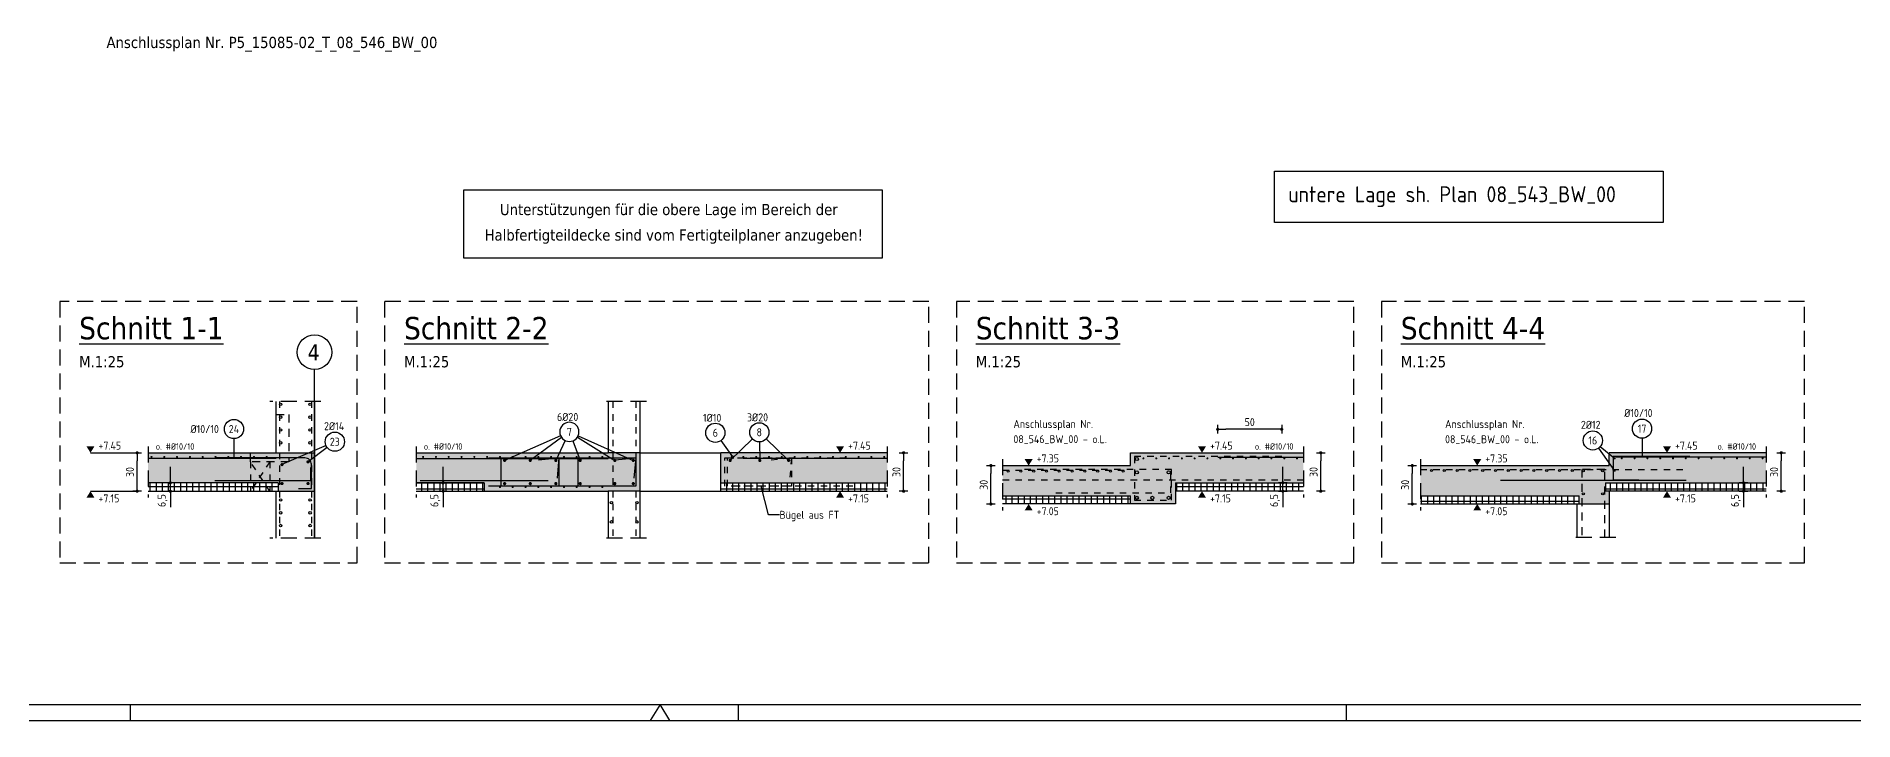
# Model space of a CAD drawing. Extents: x 0 to 76.8, y 0 to 29.7.
# Drawn here: x 19.98 to 48.37, y 0 to 10.69 of the extents above; entities that cross this region are included whole.
import ezdxf
from ezdxf.enums import TextEntityAlignment as Align

# ---------------------------------------------------------------- set-up
doc = ezdxf.new("R2010")
doc.units = 0
doc.header["$LTSCALE"] = 0.5
for name, pattern in [('AUSGEZOGEN', [1000.01, 1000, 0.01]), ('DASHED', [0.75, 0.5, -0.25]), ('HIDDEN', [0.375, 0.25, -0.125]), ('HIDDEN2', [0.187, 0.125, -0.062]), ('PUNKT', [0.175, 0.05, -0.125]), ('STRICHLINIE', [0.75, 0.5, -0.25]), ('VERDECKT', [0.375, 0.25, -0.125])]:
    doc.linetypes.add(name, pattern=pattern)
for name, color, linetype in [('ACHSEN', 7, 'Continuous'), ('AFU', 7, 'Continuous'), ('BETON', 7, 'Continuous'), ('DETAIL', 7, 'Continuous'), ('DRUEBER', 7, 'Continuous'), ('grau_mittel', 7, 'Continuous'), ('Halbfertigteile', 7, 'Continuous'), ('HILFE', 7, 'Continuous'), ('koten', 7, 'Continuous'), ('MASSE', 7, 'Continuous'), ('OBJEKT', 7, 'Continuous'), ('RAHMEN', 7, 'Continuous'), ('RND', 7, 'Continuous'), ('SFP_Achsen', 7, 'Continuous'), ('TEXT', 7, 'Continuous'), ('VERDECKT1', 7, 'Continuous')]:
    doc.layers.add(name, color=color, linetype=linetype)
doc.styles.add('helv', font='tahoma.ttf')
doc.styles.add('txt', font='isocp.shx')
doc.linetypes.add('AFU_50K', pattern='A,0.15,["/",Standard,S=0.2,R=0,X=-0.01,Y=-0.1],0.07,["/",Standard,S=0.2,R=0,X=-0.01,Y=-0.1],0.15', length=0.37)
doc.dimstyles.new('DOT_I', dxfattribs={"dimscale": 0.5, "dimtxt": 0.25, "dimasz": 0.25, "dimexe": 0.1, "dimexo": 0.3, "dimgap": 0.1, "dimtad": 1, "dimdec": 3, "dimzin": 3, "dimtxsty": 'txt', "dimblk": 'DOT', "dimblk1": 'DOT', "dimblk2": 'DOT', "dimsah": 1, "dimcen": 0.1, "dimse1": 1, "dimse2": 1, "dimazin": 0, "dimtfac": 1, "dimtdec": 4, "dimtix": 1, "dimtmove": 2, "dimatfit": 3, "dimfxl": 0, "dimtvp": 1, "dimtolj": 1, "dimtzin": 0, "dimarcsym": 0})

# ---------------------------------------------------------------- blocks, each defined once
blk = doc.blocks.new('A1-35-0')
at = {"layer": 'RAHMEN'}
blk.add_line((0, 0), (118.9, 0), dxfattribs=at)
at = {"layer": 'RAHMEN', "color": 5}
blk.add_line((2, 0.5), (118.4, 0.5), dxfattribs=at)
at = {"layer": 'RAHMEN', "color": 7}
for p, q in [((42.9, 0), (42.9, 0.5)), ((61.9, 0), (61.9, 0.5)), ((80.9, 0), (80.9, 0.5))]:
    blk.add_line(p, q, dxfattribs=at)
at = {"layer": 'RAHMEN', "color": 7, "linetype": 'Continuous'}
for p, q in [((59.45, 0.5), (59.14, 0)), ((59.76, 0), (59.45, 0.5))]:
    blk.add_line(p, q, dxfattribs=at)
blk = doc.blocks.new('RND_HIN')
at = {"layer": 'RND', "color": 7, "linetype": 'Continuous'}
blk.add_circle((0, 0), 0.3, dxfattribs=at)
at = {"layer": 'RND', "color": 7, "linetype": 'Continuous', "style": 'txt'}
blk.add_attdef('POSI', text='', height=0.25, dxfattribs=at).set_placement((0, 0), align=Align.MIDDLE)
blk = doc.blocks.new('okrd_u')
at = {"layer": 'koten', "color": 7, "linetype": 'Continuous'}
blk.add_solid([(-0.125, -0.202), (0.125, -0.202), (0, 0)], dxfattribs=at)
at = {"layer": 'koten', "style": 'txt'}
blk.add_attdef('OKRD', (0.25, -0.35), '', height=0.25, dxfattribs=at)
blk = doc.blocks.new('okrd_o')
at = {"layer": 'koten', "color": 7, "linetype": 'Continuous'}
blk.add_solid([(-0.125, 0.202), (0.125, 0.202), (0, 0)], dxfattribs=at)
at = {"layer": 'koten', "style": 'txt'}
blk.add_attdef('OKRD', (0.25, 0.1), '', height=0.25, dxfattribs=at)
blk = doc.blocks.new('DOT')
at = {"layer": 'MASSE', "color": 7, "linetype": 'Continuous'}
for p, q in [((0, 0), (-1, 0)), ((0, 0.54), (0, -0.54))]:
    blk.add_line(p, q, dxfattribs=at)
at = {"layer": 'MASSE', "color": 7, "linetype": 'Continuous', "const_width": 0.2}
blk.add_lwpolyline([(-0.1, 0, 1), (0.1, 0, 1)], format="xyb", close=True, dxfattribs=at)
blk = doc.blocks.new('*D49')
at = {"layer": 'Defpoints', "color": 0, "linetype": 'AUSGEZOGEN', "transparency": 16777216}
for p in [(47.243, 4.185), (47.243, 4.185), (47.243, 3.585)]:
    blk.add_point(p, dxfattribs=at)
at = {"layer": 'MASSE', "color": 0, "linetype": 'AUSGEZOGEN', "lineweight": -2, "transparency": 16777216}
blk.add_line((47.243, 3.71), (47.243, 4.06), dxfattribs=at)
at = {"layer": 'MASSE', "color": 0, "linetype": 'AUSGEZOGEN', "lineweight": -2, "transparency": 16777216, "xscale": 0.125, "yscale": 0.125, "zscale": 0.125}
for p, rotation in [((47.243, 4.185), 90), ((47.243, 3.585), 270)]:
    blk.add_blockref('DOT', p, dxfattribs=dict(at, rotation=rotation))
at = {"layer": 'MASSE', "color": 0, "linetype": 'AUSGEZOGEN', "transparency": 16777216, "insert": (47.131, 3.885), "char_height": 0.125, "attachment_point": 5, "rotation": 90, "style": 'txt'}
blk.add_mtext('\\A1;30', dxfattribs=at)
blk = doc.blocks.new('*D50')
at = {"layer": 'Defpoints', "color": 0, "linetype": 'AUSGEZOGEN', "transparency": 16777216}
for p in [(41.478, 3.985), (41.478, 3.985), (41.478, 3.385)]:
    blk.add_point(p, dxfattribs=at)
at = {"layer": 'MASSE', "color": 0, "linetype": 'AUSGEZOGEN', "lineweight": -2, "transparency": 16777216}
blk.add_line((41.478, 3.51), (41.478, 3.86), dxfattribs=at)
at = {"layer": 'MASSE', "color": 0, "linetype": 'AUSGEZOGEN', "lineweight": -2, "transparency": 16777216, "xscale": 0.125, "yscale": 0.125, "zscale": 0.125}
for p, rotation in [((41.478, 3.985), 90), ((41.478, 3.385), 270)]:
    blk.add_blockref('DOT', p, dxfattribs=dict(at, rotation=rotation))
at = {"layer": 'MASSE', "color": 0, "linetype": 'AUSGEZOGEN', "transparency": 16777216, "insert": (41.366, 3.685), "char_height": 0.125, "attachment_point": 5, "rotation": 90, "style": 'txt'}
blk.add_mtext('\\A1;30', dxfattribs=at)
blk = doc.blocks.new('*D51')
at = {"layer": 'Defpoints', "color": 0, "linetype": 'AUSGEZOGEN', "transparency": 16777216}
for p in [(21.555, 4.185), (21.555, 4.185), (21.555, 3.585)]:
    blk.add_point(p, dxfattribs=at)
at = {"layer": 'MASSE', "color": 0, "linetype": 'AUSGEZOGEN', "lineweight": -2, "transparency": 16777216}
blk.add_line((21.555, 3.71), (21.555, 4.06), dxfattribs=at)
at = {"layer": 'MASSE', "color": 0, "linetype": 'AUSGEZOGEN', "lineweight": -2, "transparency": 16777216, "xscale": 0.125, "yscale": 0.125, "zscale": 0.125}
for p, rotation in [((21.555, 4.185), 90), ((21.555, 3.585), 270)]:
    blk.add_blockref('DOT', p, dxfattribs=dict(at, rotation=rotation))
at = {"layer": 'MASSE', "color": 0, "linetype": 'AUSGEZOGEN', "transparency": 16777216, "insert": (21.442, 3.885), "char_height": 0.125, "attachment_point": 5, "rotation": 90, "style": 'txt'}
blk.add_mtext('\\A1;30', dxfattribs=at)
blk = doc.blocks.new('*D52')
at = {"layer": 'Defpoints', "color": 0, "linetype": 'AUSGEZOGEN', "transparency": 16777216}
for p in [(33.53, 4.185), (33.53, 4.185), (33.53, 3.585)]:
    blk.add_point(p, dxfattribs=at)
at = {"layer": 'MASSE', "color": 0, "linetype": 'AUSGEZOGEN', "lineweight": -2, "transparency": 16777216}
blk.add_line((33.53, 3.71), (33.53, 4.06), dxfattribs=at)
at = {"layer": 'MASSE', "color": 0, "linetype": 'AUSGEZOGEN', "lineweight": -2, "transparency": 16777216, "xscale": 0.125, "yscale": 0.125, "zscale": 0.125}
for p, rotation in [((33.53, 4.185), 90), ((33.53, 3.585), 270)]:
    blk.add_blockref('DOT', p, dxfattribs=dict(at, rotation=rotation))
at = {"layer": 'MASSE', "color": 0, "linetype": 'AUSGEZOGEN', "transparency": 16777216, "insert": (33.418, 3.885), "char_height": 0.125, "attachment_point": 5, "rotation": 90, "style": 'txt'}
blk.add_mtext('\\A1;30', dxfattribs=at)
blk = doc.blocks.new('*D53')
at = {"layer": 'Defpoints', "color": 0, "linetype": 'AUSGEZOGEN', "transparency": 16777216}
for p in [(34.894, 3.985), (34.894, 3.985), (34.894, 3.385)]:
    blk.add_point(p, dxfattribs=at)
at = {"layer": 'MASSE', "color": 0, "linetype": 'AUSGEZOGEN', "lineweight": -2, "transparency": 16777216}
blk.add_line((34.894, 3.51), (34.894, 3.86), dxfattribs=at)
at = {"layer": 'MASSE', "color": 0, "linetype": 'AUSGEZOGEN', "lineweight": -2, "transparency": 16777216, "xscale": 0.125, "yscale": 0.125, "zscale": 0.125}
for p, rotation in [((34.894, 3.985), 90), ((34.894, 3.385), 270)]:
    blk.add_blockref('DOT', p, dxfattribs=dict(at, rotation=rotation))
at = {"layer": 'MASSE', "color": 0, "linetype": 'AUSGEZOGEN', "transparency": 16777216, "insert": (34.782, 3.685), "char_height": 0.125, "attachment_point": 5, "rotation": 90, "style": 'txt'}
blk.add_mtext('\\A1;30', dxfattribs=at)
blk = doc.blocks.new('*D54')
at = {"layer": 'Defpoints', "color": 0, "linetype": 'AUSGEZOGEN', "transparency": 16777216}
for p in [(40.048, 4.185), (40.048, 4.185), (40.048, 3.585)]:
    blk.add_point(p, dxfattribs=at)
at = {"layer": 'MASSE', "color": 0, "linetype": 'AUSGEZOGEN', "lineweight": -2, "transparency": 16777216}
blk.add_line((40.048, 3.71), (40.048, 4.06), dxfattribs=at)
at = {"layer": 'MASSE', "color": 0, "linetype": 'AUSGEZOGEN', "lineweight": -2, "transparency": 16777216, "xscale": 0.125, "yscale": 0.125, "zscale": 0.125}
for p, rotation in [((40.048, 4.185), 90), ((40.048, 3.585), 270)]:
    blk.add_blockref('DOT', p, dxfattribs=dict(at, rotation=rotation))
at = {"layer": 'MASSE', "color": 0, "linetype": 'AUSGEZOGEN', "transparency": 16777216, "insert": (39.936, 3.885), "char_height": 0.125, "attachment_point": 5, "rotation": 90, "style": 'txt'}
blk.add_mtext('\\A1;30', dxfattribs=at)
blk = doc.blocks.new('*D55')
at = {"layer": 'Defpoints', "color": 0, "linetype": 'AUSGEZOGEN', "transparency": 16777216}
for p in [(38.438, 4.552), (38.438, 4.552), (39.438, 4.552)]:
    blk.add_point(p, dxfattribs=at)
at = {"layer": 'MASSE', "color": 0, "linetype": 'AUSGEZOGEN', "lineweight": -2, "transparency": 16777216}
blk.add_line((39.313, 4.552), (38.563, 4.552), dxfattribs=at)
at = {"layer": 'MASSE', "color": 0, "linetype": 'AUSGEZOGEN', "lineweight": -2, "transparency": 16777216, "xscale": 0.125, "yscale": 0.125, "zscale": 0.125, "rotation": 180}
blk.add_blockref('DOT', (38.438, 4.552), dxfattribs=at)
at = {"layer": 'MASSE', "color": 0, "linetype": 'AUSGEZOGEN', "lineweight": -2, "transparency": 16777216, "xscale": 0.125, "yscale": 0.125, "zscale": 0.125}
blk.add_blockref('DOT', (39.438, 4.552), dxfattribs=at)
at = {"layer": 'MASSE', "color": 0, "linetype": 'AUSGEZOGEN', "transparency": 16777216, "insert": (38.938, 4.664), "char_height": 0.125, "attachment_point": 5, "style": 'txt'}
blk.add_mtext('\\A1;50', dxfattribs=at)
blk = doc.blocks.new('*D61')
at = {"layer": 'Defpoints', "color": 0, "linetype": 'AUSGEZOGEN', "transparency": 16777216}
for p in [(22.073, 3.715), (22.073, 3.715), (22.073, 3.585)]:
    blk.add_point(p, dxfattribs=at)
at = {"layer": 'MASSE', "color": 0, "linetype": 'AUSGEZOGEN', "lineweight": -2, "transparency": 16777216}
for p, q in [((22.073, 3.84), (22.073, 3.965)), ((22.073, 3.585), (22.073, 3.715)), ((22.073, 3.46), (22.073, 3.335))]:
    blk.add_line(p, q, dxfattribs=at)
at = {"layer": 'MASSE', "color": 0, "linetype": 'AUSGEZOGEN', "lineweight": -2, "transparency": 16777216, "xscale": 0.125, "yscale": 0.125, "zscale": 0.125}
for p, rotation in [((22.073, 3.715), 270), ((22.073, 3.585), 90)]:
    blk.add_blockref('DOT', p, dxfattribs=dict(at, rotation=rotation))
at = {"layer": 'MASSE', "color": 0, "linetype": 'AUSGEZOGEN', "transparency": 16777216, "insert": (21.952, 3.439), "char_height": 0.125, "attachment_point": 5, "rotation": 90, "style": 'txt'}
blk.add_mtext('\\A1;6,5', dxfattribs=at)
blk = doc.blocks.new('*D62')
at = {"layer": 'Defpoints', "color": 0, "linetype": 'AUSGEZOGEN', "transparency": 16777216}
for p in [(26.335, 3.715), (26.335, 3.715), (26.335, 3.585)]:
    blk.add_point(p, dxfattribs=at)
at = {"layer": 'MASSE', "color": 0, "linetype": 'AUSGEZOGEN', "lineweight": -2, "transparency": 16777216}
for p, q in [((26.335, 3.84), (26.335, 3.965)), ((26.335, 3.585), (26.335, 3.715)), ((26.335, 3.46), (26.335, 3.335))]:
    blk.add_line(p, q, dxfattribs=at)
at = {"layer": 'MASSE', "color": 0, "linetype": 'AUSGEZOGEN', "lineweight": -2, "transparency": 16777216, "xscale": 0.125, "yscale": 0.125, "zscale": 0.125}
for p, rotation in [((26.335, 3.715), 270), ((26.335, 3.585), 90)]:
    blk.add_blockref('DOT', p, dxfattribs=dict(at, rotation=rotation))
at = {"layer": 'MASSE', "color": 0, "linetype": 'AUSGEZOGEN', "transparency": 16777216, "insert": (26.213, 3.439), "char_height": 0.125, "attachment_point": 5, "rotation": 90, "style": 'txt'}
blk.add_mtext('\\A1;6,5', dxfattribs=at)
blk = doc.blocks.new('*D63')
at = {"layer": 'Defpoints', "color": 0, "linetype": 'AUSGEZOGEN', "transparency": 16777216}
for p in [(39.455, 3.715), (39.455, 3.715), (39.455, 3.585)]:
    blk.add_point(p, dxfattribs=at)
at = {"layer": 'MASSE', "color": 0, "linetype": 'AUSGEZOGEN', "lineweight": -2, "transparency": 16777216}
for p, q in [((39.455, 3.84), (39.455, 3.965)), ((39.455, 3.585), (39.455, 3.715)), ((39.455, 3.46), (39.455, 3.335))]:
    blk.add_line(p, q, dxfattribs=at)
at = {"layer": 'MASSE', "color": 0, "linetype": 'AUSGEZOGEN', "lineweight": -2, "transparency": 16777216, "xscale": 0.125, "yscale": 0.125, "zscale": 0.125}
for p, rotation in [((39.455, 3.715), 270), ((39.455, 3.585), 90)]:
    blk.add_blockref('DOT', p, dxfattribs=dict(at, rotation=rotation))
at = {"layer": 'MASSE', "color": 0, "linetype": 'AUSGEZOGEN', "transparency": 16777216, "insert": (39.333, 3.439), "char_height": 0.125, "attachment_point": 5, "rotation": 90, "style": 'txt'}
blk.add_mtext('\\A1;6,5', dxfattribs=at)
blk = doc.blocks.new('*D64')
at = {"layer": 'Defpoints', "color": 0, "linetype": 'AUSGEZOGEN', "transparency": 16777216}
for p in [(46.654, 3.715), (46.654, 3.715), (46.654, 3.585)]:
    blk.add_point(p, dxfattribs=at)
at = {"layer": 'MASSE', "color": 0, "linetype": 'AUSGEZOGEN', "lineweight": -2, "transparency": 16777216}
for p, q in [((46.654, 3.84), (46.654, 3.965)), ((46.654, 3.585), (46.654, 3.715)), ((46.654, 3.46), (46.654, 3.335))]:
    blk.add_line(p, q, dxfattribs=at)
at = {"layer": 'MASSE', "color": 0, "linetype": 'AUSGEZOGEN', "lineweight": -2, "transparency": 16777216, "xscale": 0.125, "yscale": 0.125, "zscale": 0.125}
for p, rotation in [((46.654, 3.715), 270), ((46.654, 3.585), 90)]:
    blk.add_blockref('DOT', p, dxfattribs=dict(at, rotation=rotation))
at = {"layer": 'MASSE', "color": 0, "linetype": 'AUSGEZOGEN', "transparency": 16777216, "insert": (46.533, 3.439), "char_height": 0.125, "attachment_point": 5, "rotation": 90, "style": 'txt'}
blk.add_mtext('\\A1;6,5', dxfattribs=at)

msp = doc.modelspace()

# ---------------------------------------------------------------- hatches: boundary and pattern name
at = {"layer": 'grau_mittel'}
for points in [[(21.7261, 3.7151), (23.7561, 3.7151), (23.7561, 3.5851), (24.3261, 3.5851), (24.3261, 4.1851), (23.7261, 4.1851), (21.7261, 4.1851)], [(37.0778, 3.5151), (37.0778, 3.3851), (37.7778, 3.3851), (37.7778, 3.7151), (39.7778, 3.7151), (39.7778, 4.1851), (37.0778, 4.1851), (37.0778, 3.9851), (35.0778, 3.9851), (35.0778, 3.5151)], [(44.0862, 3.5151), (44.0862, 3.3851), (44.5562, 3.3851), (44.5562, 3.5851), (44.4962, 3.5851), (44.4962, 3.7151), (47.0062, 3.7151), (47.0062, 4.1851), (44.5562, 4.1851), (44.5562, 3.9851), (41.6062, 3.9851), (41.6062, 3.5151)]]:
    msp.add_hatch(color=61, dxfattribs=at).paths.add_polyline_path(points)
h = msp.add_hatch(color=61, dxfattribs=at)
h.paths.add_polyline_path([(26.9744, 3.7151), (26.9744, 3.5851), (29.4144, 3.5851), (29.4144, 4.1851), (25.9144, 4.1851), (25.9144, 3.7151)])
h.paths.add_polyline_path([(30.6744, 3.7151), (33.2744, 3.7151), (33.2744, 4.1851), (30.6744, 4.1851)])
at = {"layer": 'Halbfertigteile', "linetype": 'AUSGEZOGEN', "transparency": 33554687}
h = msp.add_hatch(dxfattribs=at)
h.set_pattern_fill('ANSI37', color=171, scale=0.03, angle=135, style=0)
h.set_pattern_definition([(180, (12.90086, -13.01057), (-7e-18, -0.09525), []), (270, (12.90086, -13.01057), (0.09525, -2e-17), [])])
h.paths.add_polyline_path([(23.7561, 3.7151), (21.7261, 3.7151), (21.7261, 3.5851), (23.7561, 3.5851)])
h = msp.add_hatch(dxfattribs=at)
h.set_pattern_fill('ANSI37', color=171, scale=0.03, angle=135, style=0)
h.paths.add_polyline_path([(26.9744, 3.7151), (25.9144, 3.7151), (25.9144, 3.5851), (26.9744, 3.5851)])
h.paths.add_polyline_path([(33.2744, 3.7151), (30.6744, 3.7151), (30.6744, 3.5851), (33.2744, 3.5851)])
h = msp.add_hatch(dxfattribs=at)
h.set_pattern_fill('ANSI37', color=171, scale=0.03, angle=135, style=0)
h.set_pattern_definition([(180, (11.31995, -13.01057), (-7e-18, -0.09525), []), (270, (11.31995, -13.01057), (0.09525, -2e-17), [])])
h.paths.add_polyline_path([(37.0778, 3.5151), (35.0778, 3.5151), (35.0778, 3.3851), (37.0778, 3.3851)])
h.paths.add_polyline_path([(39.7778, 3.7151), (37.7778, 3.7151), (37.7778, 3.5851), (39.7778, 3.5851)])
h = msp.add_hatch(dxfattribs=at)
h.set_pattern_fill('ANSI37', color=171, scale=0.03, angle=135, style=0)
h.paths.add_polyline_path([(47.0062, 3.7151), (44.4962, 3.7151), (44.4962, 3.5851), (47.0062, 3.5851)])
h.paths.add_polyline_path([(44.0862, 3.5151), (41.6062, 3.5151), (41.6062, 3.3851), (44.0862, 3.3851)])

# ---------------------------------------------------------------- linework, layer by layer
at = {"layer": 'ACHSEN', "color": 140, "linetype": 'AUSGEZOGEN'}
msp.add_line((24.3261, 2.8488), (24.3261, 5.4863), dxfattribs=at)
at = {"layer": 'AFU', "color": 8, "linetype": 'AFU_50K'}
for p, q in [((23.7261, 4.1851), (24.3261, 4.1851)), ((29.4144, 4.1851), (28.9144, 4.1851)), ((23.7561, 3.5851), (24.3261, 3.5851)), ((29.4144, 3.5851), (28.9144, 3.5851)), ((44.0862, 3.3851), (44.5562, 3.3851))]:
    msp.add_line(p, q, dxfattribs=at)
at = {"layer": 'BETON', "color": 6, "linetype": 'AUSGEZOGEN'}
for p, q in [((23.7261, 4.1851), (23.7261, 4.9863)), ((24.3261, 4.9863), (24.3261, 2.8488)), ((28.9144, 4.9863), (28.9144, 4.1851)), ((29.4144, 2.8488), (29.4144, 4.9863)), ((21.7261, 4.1851), (23.7261, 4.1851)), ((25.9144, 4.1851), (28.9144, 4.1851)), ((29.4144, 4.1851), (29.4144, 4.1851)), ((33.2744, 4.1851), (30.6744, 4.1851)), ((30.6744, 3.5851), (30.6744, 4.1851)), ((35.0778, 3.9851), (37.0778, 3.9851)), ((37.0778, 4.1851), (39.7778, 4.1851)), ((37.0778, 3.9851), (37.0778, 4.1851)), ((41.6062, 3.9851), (44.5562, 3.9851)), ((47.0062, 4.1851), (44.5562, 4.1851)), ((44.5562, 3.9851), (44.5562, 4.1851)), ((23.7561, 3.7151), (21.7261, 3.7151)), ((23.7561, 3.7151), (23.7561, 3.5851)), ((26.9744, 3.7151), (25.9144, 3.7151)), ((26.9744, 3.7151), (26.9744, 3.5851)), ((30.6744, 3.7151), (33.2744, 3.7151)), ((37.7778, 3.7151), (37.7778, 3.3851)), ((37.7778, 3.7151), (39.7778, 3.7151)), ((44.4962, 3.7151), (44.4962, 3.5851)), ((44.4962, 3.7151), (47.0062, 3.7151)), ((21.7261, 3.5851), (23.7561, 3.5851)), ((23.7261, 2.8488), (23.7261, 3.5851)), ((25.9144, 3.5851), (28.9144, 3.5851)), ((28.9144, 3.5851), (28.9144, 2.8488)), ((30.6744, 3.5851), (33.2758, 3.5851)), ((35.0778, 3.5151), (37.0778, 3.5151)), ((37.0778, 3.3851), (37.0778, 3.5151)), ((39.7778, 3.5851), (37.7778, 3.5851)), ((41.6062, 3.5151), (44.0862, 3.5151)), ((44.0862, 3.3851), (44.0862, 3.5151)), ((47.0062, 3.5851), (44.4962, 3.5851)), ((44.5562, 3.5851), (44.5562, 2.8607)), ((37.7778, 3.3851), (35.0778, 3.3851)), ((41.6062, 3.3851), (44.0862, 3.3851)), ((44.0562, 2.8607), (44.0562, 3.3851))]:
    msp.add_line(p, q, dxfattribs=at)
for points in [[(39.3229, 8.5848), (45.3963, 8.5848), (45.3963, 7.7855), (39.3229, 7.7855)], [(26.6596, 8.2945), (33.1952, 8.2945), (33.1952, 7.2279), (26.6596, 7.2279)]]:
    msp.add_lwpolyline(points, close=True, dxfattribs=at)
at = {"layer": 'DETAIL', "color": 102, "linetype": 'STRICHLINIE'}
for points in [[(20.3456, 6.5469), (20.3456, 2.4633), (24.9918, 2.4633), (24.9918, 6.5469)], [(25.4214, 6.5469), (25.4214, 2.4633), (33.925, 2.4633), (33.925, 6.5469)], [(34.3546, 6.5469), (34.3546, 2.4633), (40.5659, 2.4633), (40.5659, 6.5469)], [(40.9955, 6.5469), (40.9955, 2.4633), (47.6067, 2.4633), (47.6067, 6.5469)]]:
    msp.add_lwpolyline(points, close=True, dxfattribs=at)
at = {"layer": 'DRUEBER', "color": 171, "linetype": 'PUNKT'}
for p, q in [((23.6261, 3.5851), (23.3261, 4.0451)), ((23.6261, 4.0451), (23.3261, 3.5851)), ((23.3261, 4.0451), (23.3261, 3.5851)), ((23.6261, 4.0451), (23.6261, 3.5851))]:
    msp.add_line(p, q, dxfattribs=at)
at = {"layer": 'HILFE', "color": 102, "linetype": 'DASHED'}
for p, q in [((24.4261, 4.9863), (23.6261, 4.9863)), ((29.5144, 4.9863), (28.8144, 4.9863)), ((21.7261, 4.2851), (21.7261, 3.4851)), ((25.9144, 4.2851), (25.9144, 3.4851)), ((33.2744, 4.2851), (33.2744, 3.4851)), ((39.7778, 4.2851), (39.7778, 3.4851)), ((47.0062, 4.2851), (47.0062, 3.4851)), ((35.0778, 4.0851), (35.0778, 3.2851)), ((41.6062, 4.0851), (41.6062, 3.2851)), ((24.4261, 2.8488), (23.6261, 2.8488)), ((29.5144, 2.8488), (28.8144, 2.8488)), ((44.6562, 2.8607), (43.9562, 2.8607))]:
    msp.add_line(p, q, dxfattribs=at)
at = {"layer": 'HILFE', "color": 102, "linetype": 'AUSGEZOGEN'}
for p, q in [((20.8251, 4.1851), (21.5545, 4.1851)), ((20.8251, 3.5851), (21.5545, 3.5851)), ((31.4187, 3.2137), (31.3041, 3.6651)), ((31.591, 3.2137), (31.4187, 3.2137))]:
    msp.add_line(p, q, dxfattribs=at)
at = {"layer": 'OBJEKT', "color": 7, "linetype": 'AUSGEZOGEN'}
for p, q in [((29.4144, 4.1851), (30.6744, 4.1851)), ((29.4144, 3.5851), (30.6744, 3.5851))]:
    msp.add_line(p, q, dxfattribs=at)
at = {"layer": 'RND', "color": 1, "linetype": 'HIDDEN2'}
for p, q in [((23.7761, 4.9863), (23.7761, 2.8488)), ((24.2761, 4.9863), (24.2761, 2.8488)), ((28.9844, 4.9863), (28.9844, 2.8488)), ((29.3444, 4.9863), (29.3444, 2.8488))]:
    msp.add_line(p, q, dxfattribs=at)
at = {"layer": 'RND', "color": 102, "linetype": 'AUSGEZOGEN'}
for p, q in [((23.0671, 4.4061), (23.0671, 4.1051)), ((24.5055, 4.2985), (23.8177, 4.0005)), ((24.5233, 4.2679), (24.2246, 4.0432)), ((28.1707, 4.4508), (27.2966, 4.066)), ((28.1867, 4.4229), (27.6966, 4.066)), ((28.2436, 4.3757), (28.0966, 4.066)), ((28.3613, 4.371), (28.4775, 4.066)), ((28.435, 4.4316), (29.0182, 4.066)), ((28.445, 4.4502), (29.3068, 4.066)), ((30.676, 4.3762), (30.8583, 4.1211)), ((31.1674, 4.4013), (30.8196, 4.066)), ((31.278, 4.3555), (31.2832, 4.066)), ((31.3836, 4.4016), (31.7337, 4.066)), ((44.415, 4.283), (44.64, 4.0991)), ((45.0683, 4.4125), (45.0683, 4.1251)), ((44.3867, 4.2563), (44.64, 3.9051))]:
    msp.add_line(p, q, dxfattribs=at)
at = {"layer": 'RND', "color": 1, "linetype": 'AUSGEZOGEN'}
msp.add_line((45.7562, 3.7526), (42.8562, 3.7526), dxfattribs=at)
for points in [[(23.7261, 4.0951), (21.7261, 4.0951)], [(25.9144, 4.0951), (28.9144, 4.0951)], [(27.0444, 4.1051), (29.3444, 4.1051), (29.3444, 3.6651), (27.0444, 3.6651)], [(27.8256, 4.0772), (28.1444, 4.1051), (28.1444, 3.6651), (27.2444, 3.6651), (27.2444, 4.1051), (28.1444, 4.1051), (28.1165, 3.7863)], [(29.0256, 4.0772), (29.3444, 4.1051), (29.3444, 3.6651), (28.4444, 3.6651), (28.4444, 4.1051), (29.3444, 4.1051), (29.3165, 3.7863)], [(33.2758, 4.0951), (31.0244, 4.0951)], [(38.4378, 4.1151), (39.7778, 4.1151)], [(45.8162, 4.1251), (44.6162, 4.1251), (44.6162, 3.7651), (45.0162, 3.7651)], [(47.0062, 4.1151), (44.6562, 4.1151)], [(22.7661, 3.7548), (24.2661, 3.7548), (24.2661, 3.9548)], [(25.9744, 3.7519), (27.9744, 3.7519)]]:
    msp.add_lwpolyline(points, dxfattribs=at)
at = {"layer": 'RND', "color": 7, "linetype": 'AUSGEZOGEN'}
for points, const_width in [([(21.7706, 4.1211, 1), (21.7866, 4.1211, 1)], 0.016), ([(21.9706, 4.1211, 1), (21.9866, 4.1211, 1)], 0.016), ([(22.1706, 4.1211, 1), (22.1866, 4.1211, 1)], 0.016), ([(22.3706, 4.1211, 1), (22.3866, 4.1211, 1)], 0.016), ([(22.5706, 4.1211, 1), (22.5866, 4.1211, 1)], 0.016), ([(22.7706, 4.1211, 1), (22.7866, 4.1211, 1)], 0.016), ([(22.9706, 4.1211, 1), (22.9866, 4.1211, 1)], 0.016), ([(23.1706, 4.1211, 1), (23.1866, 4.1211, 1)], 0.016), ([(23.3706, 4.1211, 1), (23.3866, 4.1211, 1)], 0.016), ([(23.5706, 4.1211, 1), (23.5866, 4.1211, 1)], 0.016), ([(23.8052, 4.0005, 1), (23.8302, 4.0005, 1)], 0.025), ([(24.2121, 4.0432, 1), (24.2371, 4.0432, 1)], 0.025), ([(26.0148, 4.1211, 1), (26.0308, 4.1211, 1)], 0.016), ([(26.2148, 4.1211, 1), (26.2308, 4.1211, 1)], 0.016), ([(26.4148, 4.1211, 1), (26.4308, 4.1211, 1)], 0.016), ([(26.6148, 4.1211, 1), (26.6308, 4.1211, 1)], 0.016), ([(26.8148, 4.1211, 1), (26.8308, 4.1211, 1)], 0.016), ([(27.0148, 4.1211, 1), (27.0308, 4.1211, 1)], 0.016), ([(27.2148, 4.1211, 1), (27.2308, 4.1211, 1)], 0.016), ([(27.2841, 4.066, 1), (27.3091, 4.066, 1)], 0.025), ([(27.4148, 4.1211, 1), (27.4308, 4.1211, 1)], 0.016), ([(27.6148, 4.1211, 1), (27.6308, 4.1211, 1)], 0.016), ([(27.6841, 4.066, 1), (27.7091, 4.066, 1)], 0.025), ([(27.8148, 4.1211, 1), (27.8308, 4.1211, 1)], 0.016), ([(28.0148, 4.1211, 1), (28.0308, 4.1211, 1)], 0.016), ([(28.0841, 4.066, 1), (28.1091, 4.066, 1)], 0.025), ([(28.2148, 4.1211, 1), (28.2308, 4.1211, 1)], 0.016), ([(28.4148, 4.1211, 1), (28.4308, 4.1211, 1)], 0.016), ([(28.465, 4.066, 1), (28.49, 4.066, 1)], 0.025), ([(28.6148, 4.1211, 1), (28.6308, 4.1211, 1)], 0.016), ([(28.8148, 4.1211, 1), (28.8308, 4.1211, 1)], 0.016), ([(29.0057, 4.066, 1), (29.0307, 4.066, 1)], 0.025), ([(29.2943, 4.066, 1), (29.3193, 4.066, 1)], 0.025), ([(30.8071, 4.066, 1), (30.8321, 4.066, 1)], 0.025), ([(31.0188, 4.1211, 1), (31.0348, 4.1211, 1)], 0.016), ([(31.2188, 4.1211, 1), (31.2348, 4.1211, 1)], 0.016), ([(31.2707, 4.066, 1), (31.2957, 4.066, 1)], 0.025), ([(31.4188, 4.1211, 1), (31.4348, 4.1211, 1)], 0.016), ([(31.6188, 4.1211, 1), (31.6348, 4.1211, 1)], 0.016), ([(31.7212, 4.066, 1), (31.7462, 4.066, 1)], 0.025), ([(31.8188, 4.1211, 1), (31.8348, 4.1211, 1)], 0.016), ([(32.0188, 4.1211, 1), (32.0348, 4.1211, 1)], 0.016), ([(32.2188, 4.1211, 1), (32.2348, 4.1211, 1)], 0.016), ([(32.4188, 4.1211, 1), (32.4348, 4.1211, 1)], 0.016), ([(32.6188, 4.1211, 1), (32.6348, 4.1211, 1)], 0.016), ([(32.8188, 4.1211, 1), (32.8348, 4.1211, 1)], 0.016), ([(33.0188, 4.1211, 1), (33.0348, 4.1211, 1)], 0.016), ([(33.2188, 4.1211, 1), (33.2348, 4.1211, 1)], 0.016), ([(37.2697, 4.0973, -1), (37.2857, 4.0973, -1)], 0.016), ([(37.4697, 4.0973, -1), (37.4857, 4.0973, -1)], 0.016), ([(37.6697, 4.0973, -1), (37.6857, 4.0973, -1)], 0.016), ([(37.8697, 4.0973, -1), (37.8857, 4.0973, -1)], 0.016), ([(38.0697, 4.0973, -1), (38.0857, 4.0973, -1)], 0.016), ([(38.2697, 4.0973, -1), (38.2857, 4.0973, -1)], 0.016), ([(38.4697, 4.0973, -1), (38.4857, 4.0973, -1)], 0.016), ([(38.6697, 4.0973, -1), (38.6857, 4.0973, -1)], 0.016), ([(38.8697, 4.0973, -1), (38.8857, 4.0973, -1)], 0.016), ([(39.0697, 4.0973, -1), (39.0857, 4.0973, -1)], 0.016), ([(39.2697, 4.0973, -1), (39.2857, 4.0973, -1)], 0.016), ([(39.4697, 4.0973, -1), (39.4857, 4.0973, -1)], 0.016), ([(39.6697, 4.0973, -1), (39.6857, 4.0973, -1)], 0.016), ([(44.632, 4.0991, 1), (44.648, 4.0991, 1)], 0.016), ([(44.7437, 4.0991, 1), (44.7597, 4.0991, 1)], 0.016), ([(44.9437, 4.0991, 1), (44.9597, 4.0991, 1)], 0.016), ([(45.1437, 4.0991, 1), (45.1597, 4.0991, 1)], 0.016), ([(45.3437, 4.0991, 1), (45.3597, 4.0991, 1)], 0.016), ([(45.5437, 4.0991, 1), (45.5597, 4.0991, 1)], 0.016), ([(45.7437, 4.0991, 1), (45.7597, 4.0991, 1)], 0.016), ([(45.9437, 4.0991, 1), (45.9597, 4.0991, 1)], 0.016), ([(46.1437, 4.0991, 1), (46.1597, 4.0991, 1)], 0.016), ([(46.3437, 4.0991, 1), (46.3597, 4.0991, 1)], 0.016), ([(46.5437, 4.0991, 1), (46.5597, 4.0991, 1)], 0.016), ([(46.7437, 4.0991, 1), (46.7597, 4.0991, 1)], 0.016), ([(46.9437, 4.0991, 1), (46.9597, 4.0991, 1)], 0.016), ([(23.8052, 3.7047, 1), (23.8302, 3.7047, 1)], 0.025), ([(24.2121, 3.7047, 1), (24.2371, 3.7047, 1)], 0.025), ([(27.2841, 3.7037, 1), (27.3091, 3.7037, 1)], 0.025), ([(27.6841, 3.7037, 1), (27.7091, 3.7037, 1)], 0.025), ([(28.0841, 3.7037, 1), (28.1091, 3.7037, 1)], 0.025), ([(28.465, 3.7037, 1), (28.49, 3.7037, 1)], 0.025), ([(29.0057, 3.7037, 1), (29.0307, 3.7037, 1)], 0.025), ([(29.2943, 3.7037, 1), (29.3193, 3.7037, 1)], 0.025), ([(44.632, 3.9051, 1), (44.648, 3.9051, 1)], 0.016), ([(27.2148, 3.6491, -1), (27.2308, 3.6491, -1)], 0.016), ([(27.4148, 3.6491, -1), (27.4308, 3.6491, -1)], 0.016), ([(27.6148, 3.6491, -1), (27.6308, 3.6491, -1)], 0.016), ([(27.8148, 3.6491, -1), (27.8308, 3.6491, -1)], 0.016), ([(28.0148, 3.6491, -1), (28.0308, 3.6491, -1)], 0.016), ([(28.2148, 3.6491, -1), (28.2308, 3.6491, -1)], 0.016), ([(28.4148, 3.6491, -1), (28.4308, 3.6491, -1)], 0.016), ([(28.6148, 3.6491, -1), (28.6308, 3.6491, -1)], 0.016), ([(28.8148, 3.6491, -1), (28.8308, 3.6491, -1)], 0.016)]:
    msp.add_lwpolyline(points, format="xyb", close=True, dxfattribs=dict(at, const_width=const_width))
at = {"layer": 'RND', "color": 1, "linetype": 'AUSGEZOGEN'}
msp.add_lwpolyline([(24.0761, 3.6251), (24.2761, 3.6251), (24.2761, 4.0051, 0.4142136), (24.1761, 4.1051), (22.7761, 4.1051)], format="xyb", dxfattribs=at)
at = {"layer": 'RND', "color": 102, "linetype": 'HIDDEN2'}
for points in [[(32.7344, 3.6651), (30.7344, 3.6651), (30.7344, 4.1051), (32.7344, 4.1051)], [(31.4596, 4.0772), (31.7784, 4.1051), (31.7784, 3.6651), (30.7784, 3.6651), (30.7784, 4.1051), (31.7784, 4.1051), (31.7505, 3.7863)], [(39.7778, 3.7597), (35.0778, 3.7597)]]:
    msp.add_lwpolyline(points, dxfattribs=at)
at = {"layer": 'RND', "color": 7, "linetype": 'HIDDEN2'}
for points in [[(39.4378, 4.1251), (37.1378, 4.1251), (37.1378, 3.4451), (37.7178, 3.4451), (37.7178, 3.9251), (35.4178, 3.9251)], [(35.0778, 3.9151), (37.0778, 3.9151)], [(35.9078, 3.559), (37.7078, 3.559), (37.7078, 3.859)], [(41.6062, 3.9251), (45.7562, 3.9251)]]:
    msp.add_lwpolyline(points, dxfattribs=at)
at = {"layer": 'RND', "color": 7, "linetype": 'HIDDEN'}
msp.add_lwpolyline([(44.4862, 2.8607), (44.4862, 3.9251), (44.1262, 3.9251), (44.1262, 2.8607)], dxfattribs=at)
at = {"layer": 'RND', "color": 7, "linetype": 'AUSGEZOGEN'}
for centre, radius in [((23.7961, 4.9417), 0.02), ((24.2561, 4.9417), 0.02), ((23.7961, 4.7417), 0.02), ((23.7961, 4.5417), 0.02), ((24.2561, 4.7417), 0.02), ((24.2561, 4.5417), 0.02), ((23.7961, 4.3417), 0.02), ((24.2561, 4.3417), 0.02), ((30.8583, 4.1211), 0.016), ((37.1737, 4.0873), 0.025), ((35.1623, 3.8973), 0.016), ((35.3623, 3.8973), 0.016), ((35.5623, 3.8973), 0.016), ((35.7623, 3.8973), 0.016), ((35.9623, 3.8973), 0.016), ((36.1623, 3.8973), 0.016), ((36.3623, 3.8973), 0.016), ((36.5623, 3.8973), 0.016), ((36.7623, 3.8973), 0.016), ((36.9623, 3.8973), 0.016), ((37.1737, 3.8791), 0.025), ((37.6715, 3.8791), 0.025), ((41.7781, 3.9091), 0.016), ((41.9781, 3.9091), 0.016), ((42.1781, 3.9091), 0.016), ((42.3781, 3.9091), 0.016), ((42.5781, 3.9091), 0.016), ((42.7781, 3.9091), 0.016), ((42.9781, 3.9091), 0.016), ((43.1781, 3.9091), 0.016), ((43.3781, 3.9091), 0.016), ((43.5781, 3.9091), 0.016), ((43.7781, 3.9091), 0.016), ((43.9781, 3.9091), 0.016), ((44.1503, 3.9022), 0.016), ((44.453, 3.9022), 0.016), ((23.7961, 3.4476), 0.02), ((24.2561, 3.4476), 0.02), ((28.9644, 3.4052), 0.02), ((29.3644, 3.4052), 0.02), ((37.1737, 3.4816), 0.025), ((37.4169, 3.4816), 0.025), ((37.6715, 3.4816), 0.025), ((44.1503, 3.5434), 0.016), ((44.453, 3.5434), 0.016), ((23.7961, 3.2476), 0.02), ((24.2561, 3.2476), 0.02), ((28.9644, 3.1052), 0.02), ((29.3644, 3.1052), 0.02), ((23.7961, 3.0476), 0.02), ((24.2561, 3.0476), 0.02)]:
    msp.add_circle(centre, radius, dxfattribs=at)
at = {"layer": 'SFP_Achsen', "color": 7, "linetype": 'AUSGEZOGEN'}
msp.add_circle((24.3261, 5.7568), 0.2705, dxfattribs=at)
at = {"layer": 'VERDECKT1', "color": 102, "linetype": 'VERDECKT'}
for p, q in [((23.7261, 4.7851), (23.9261, 4.7851)), ((23.9261, 4.7851), (23.9261, 4.0451)), ((23.3261, 4.0451), (23.3261, 4.1851)), ((23.9261, 4.0451), (23.3261, 4.0451))]:
    msp.add_line(p, q, dxfattribs=at)

# ---------------------------------------------------------------- block references
at = {"layer": 'koten', "color": 7, "linetype": 'AUSGEZOGEN', "xscale": 0.5, "yscale": 0.5, "zscale": 0.5}
for name, p, values in [('okrd_o', (20.8251, 4.1851), {'OKRD': '+7.45'}), ('okrd_o', (32.5376, 4.1851), {'OKRD': '+7.45'}), ('okrd_u', (20.8251, 3.5851), {'OKRD': '+7.15'}), ('okrd_u', (32.5376, 3.5851), {'OKRD': '+7.15'}), ('okrd_u', (38.1925, 3.5851), {'OKRD': '+7.15'}), ('okrd_u', (45.4578, 3.5851), {'OKRD': '+7.15'}), ('okrd_u', (35.4837, 3.3851), {'OKRD': '+7.05'}), ('okrd_u', (42.4931, 3.3851), {'OKRD': '+7.05'})]:
    msp.add_blockref(name, p, dxfattribs=at).add_auto_attribs(values)
at = {"layer": 'koten', "color": 7, "linetype": 'DASHED', "xscale": 0.5, "yscale": 0.5, "zscale": 0.5}
for p, values in [((38.1925, 4.1851), {'OKRD': '+7.45'}), ((45.4578, 4.1851), {'OKRD': '+7.45'}), ((35.4837, 3.9851), {'OKRD': '+7.35'}), ((42.4931, 3.9851), {'OKRD': '+7.35'})]:
    msp.add_blockref('okrd_o', p, dxfattribs=at).add_auto_attribs(values)
at = {"layer": 'RAHMEN', "xscale": 0.5, "yscale": 0.5, "zscale": 0.5}
msp.add_blockref('A1-35-0', (0, 0), dxfattribs=at)
at = {"layer": 'RND', "color": 7, "linetype": 'AUSGEZOGEN', "xscale": 0.5, "yscale": 0.5, "zscale": 0.5}
for p, values in [((23.0671, 4.5561), {'POSI': '24'}), ((30.5888, 4.4983), {'POSI': '6'}), ((31.2753, 4.5054), {'POSI': '8'}), ((45.0683, 4.5625), {'POSI': '17'}), ((24.6432, 4.3581), {'POSI': '23'}), ((44.2989, 4.3779), {'POSI': '16'})]:
    msp.add_blockref('RND_HIN', p, dxfattribs=at).add_auto_attribs(values)
at = {"layer": 'RND', "color": 7, "linetype": 'AUSGEZOGEN'}
ref = msp.add_blockref('RND_HIN', (28.3079, 4.5112), dxfattribs=dict(at, xscale=-0.5, yscale=0.5, zscale=0.5, rotation=180))
ref.add_attrib('POSI', '7', dxfattribs={"color": 7, "linetype": 'Continuous', "height": 0.125, "style": 'txt'}).set_placement((28.3079, 4.5112), align=Align.MIDDLE)

# ---------------------------------------------------------------- texts
at = {"layer": 'SFP_Achsen', "color": 6, "linetype": 'AUSGEZOGEN', "style": 'helv'}
msp.add_text('4', height=0.25, dxfattribs=at).set_placement((24.2189, 5.6306))
at = {"layer": 'TEXT', "color": 1, "linetype": 'AUSGEZOGEN', "style": 'helv'}
for s, p in [('Anschlussplan Nr. P5_15085-02_T_08_546_BW_00', (21.0762, 10.5094)), ('Unterstützungen für die obere Lage im Bereich der', (27.2234, 7.8984)), ('Halbfertigteildecke sind vom Fertigteilplaner anzugeben!', (26.9833, 7.5008)), ('M.1:25', (20.6486, 5.5205)), ('M.1:25', (25.7244, 5.5205)), ('M.1:25', (34.6576, 5.5205)), ('M.1:25', (41.2985, 5.5205))]:
    msp.add_text(s, height=0.175, dxfattribs=at).set_placement(p)
at = {"layer": 'TEXT', "color": 6, "style": 'txt'}
msp.add_text('untere Lage sh. Plan 08_543_BW_00', height=0.25, dxfattribs=at).set_placement((39.5394, 8.0998))
at = {"layer": 'TEXT', "color": 5, "linetype": 'AUSGEZOGEN', "style": 'helv'}
for s, p in [('%%USchnitt 1-1', (20.6486, 5.958)), ('%%USchnitt 2-2', (25.7244, 5.958)), ('%%USchnitt 3-3', (34.6576, 5.958)), ('%%USchnitt 4-4', (41.2985, 5.958))]:
    msp.add_text(s, height=0.35, dxfattribs=at).set_placement(p)
at = {"layer": 'TEXT', "color": 7, "linetype": 'AUSGEZOGEN', "style": 'txt'}
for s, height, p in [('%%C10/10', 0.125, (44.7882, 4.7442)), ('%%C10/10', 0.125, (22.3871, 4.4938)), ('2%%C14', 0.125, (24.4745, 4.5386)), ('6%%C20', 0.125, (28.115, 4.6819)), ('1%%C10', 0.125, (30.3958, 4.6689)), ('3%%C20', 0.125, (31.0824, 4.6761)), ('2%%C12', 0.125, (44.1123, 4.56)), ('o. #%%c10/10', 0.1, (21.8457, 4.2339)), ('o. #%%c10/10', 0.1, (26.034, 4.2339)), ('o. #%%c10/10', 0.1, (39.0187, 4.2339)), ('o. #%%c10/10', 0.1, (46.2471, 4.2339)), ('Bügel aus FT', 0.125, (31.5915, 3.1534))]:
    msp.add_text(s, height=height, dxfattribs=at).set_placement(p)
at = {"layer": 'TEXT', "color": 7, "style": 'txt'}
for s, p in [('Anschlussplan Nr. ', (35.246, 4.573)), ('Anschlussplan Nr. ', (41.9903, 4.5719)), ('08_546_BW_00 - o.L.', (35.246, 4.3355)), ('08_546_BW_00 - o.L.', (41.9903, 4.3344))]:
    msp.add_text(s, height=0.125, dxfattribs=at).set_placement(p)

# ---------------------------------------------------------------- dimensions: what is measured, and where the dimension line sits
at = {"layer": 'MASSE', "color": 7, "linetype": 'AUSGEZOGEN'}
dim = msp.add_linear_dim(base=(38.4378, 4.552), p1=(39.4378, 4.552), p2=(38.4378, 4.552), dimstyle='DOT_I', override={"dimdec": 0, "dimlfac": 50}, dxfattribs=at)
dim.commit()
dim.dimension.update_dxf_attribs({"geometry": '*D55', "text_midpoint": (38.9378, 4.6645)})
for base, p1, p2, picture, middle in [((21.5545, 4.1851), (21.5545, 3.5851), (21.5545, 4.1851), '*D51', (21.442, 3.8851)), ((33.5302, 4.1851), (33.5302, 3.5851), (33.5302, 4.1851), '*D52', (33.4177, 3.8851)), ((34.894, 3.9851), (34.894, 3.3851), (34.894, 3.9851), '*D53', (34.7815, 3.6851)), ((40.0482, 4.1851), (40.0482, 3.5851), (40.0482, 4.1851), '*D54', (39.9357, 3.8851)), ((41.4784, 3.9851), (41.4784, 3.3851), (41.4784, 3.9851), '*D50', (41.3659, 3.6851)), ((47.2433, 4.1851), (47.2433, 3.5851), (47.2433, 4.1851), '*D49', (47.1308, 3.8851))]:
    dim = msp.add_linear_dim(base=base, p1=p1, p2=p2, angle=90, dimstyle='DOT_I', override={"dimdec": 0, "dimlfac": 50}, dxfattribs=at)
    dim.commit()
    dim.dimension.update_dxf_attribs({"geometry": picture, "text_midpoint": middle})
for base, p1, p2, picture, middle in [((22.0735, 3.7151), (22.0735, 3.5851), (22.0735, 3.7151), '*D61', (21.9516, 3.4387)), ((26.3345, 3.7151), (26.3345, 3.5851), (26.3345, 3.7151), '*D62', (26.2126, 3.4387)), ((39.4552, 3.7151), (39.4552, 3.5851), (39.4552, 3.7151), '*D63', (39.3333, 3.4387)), ((46.6544, 3.7151), (46.6544, 3.5851), (46.6544, 3.7151), '*D64', (46.5325, 3.4387))]:
    dim = msp.add_linear_dim(base=base, p1=p1, p2=p2, angle=90, dimstyle='DOT_I', override={"dimdec": 1, "dimlfac": 50}, dxfattribs=at)
    dim.commit()
    dim.dimension.update_dxf_attribs({"geometry": picture, "text_midpoint": middle, "dimtype": 160})

doc.saveas('drawing.dxf')
